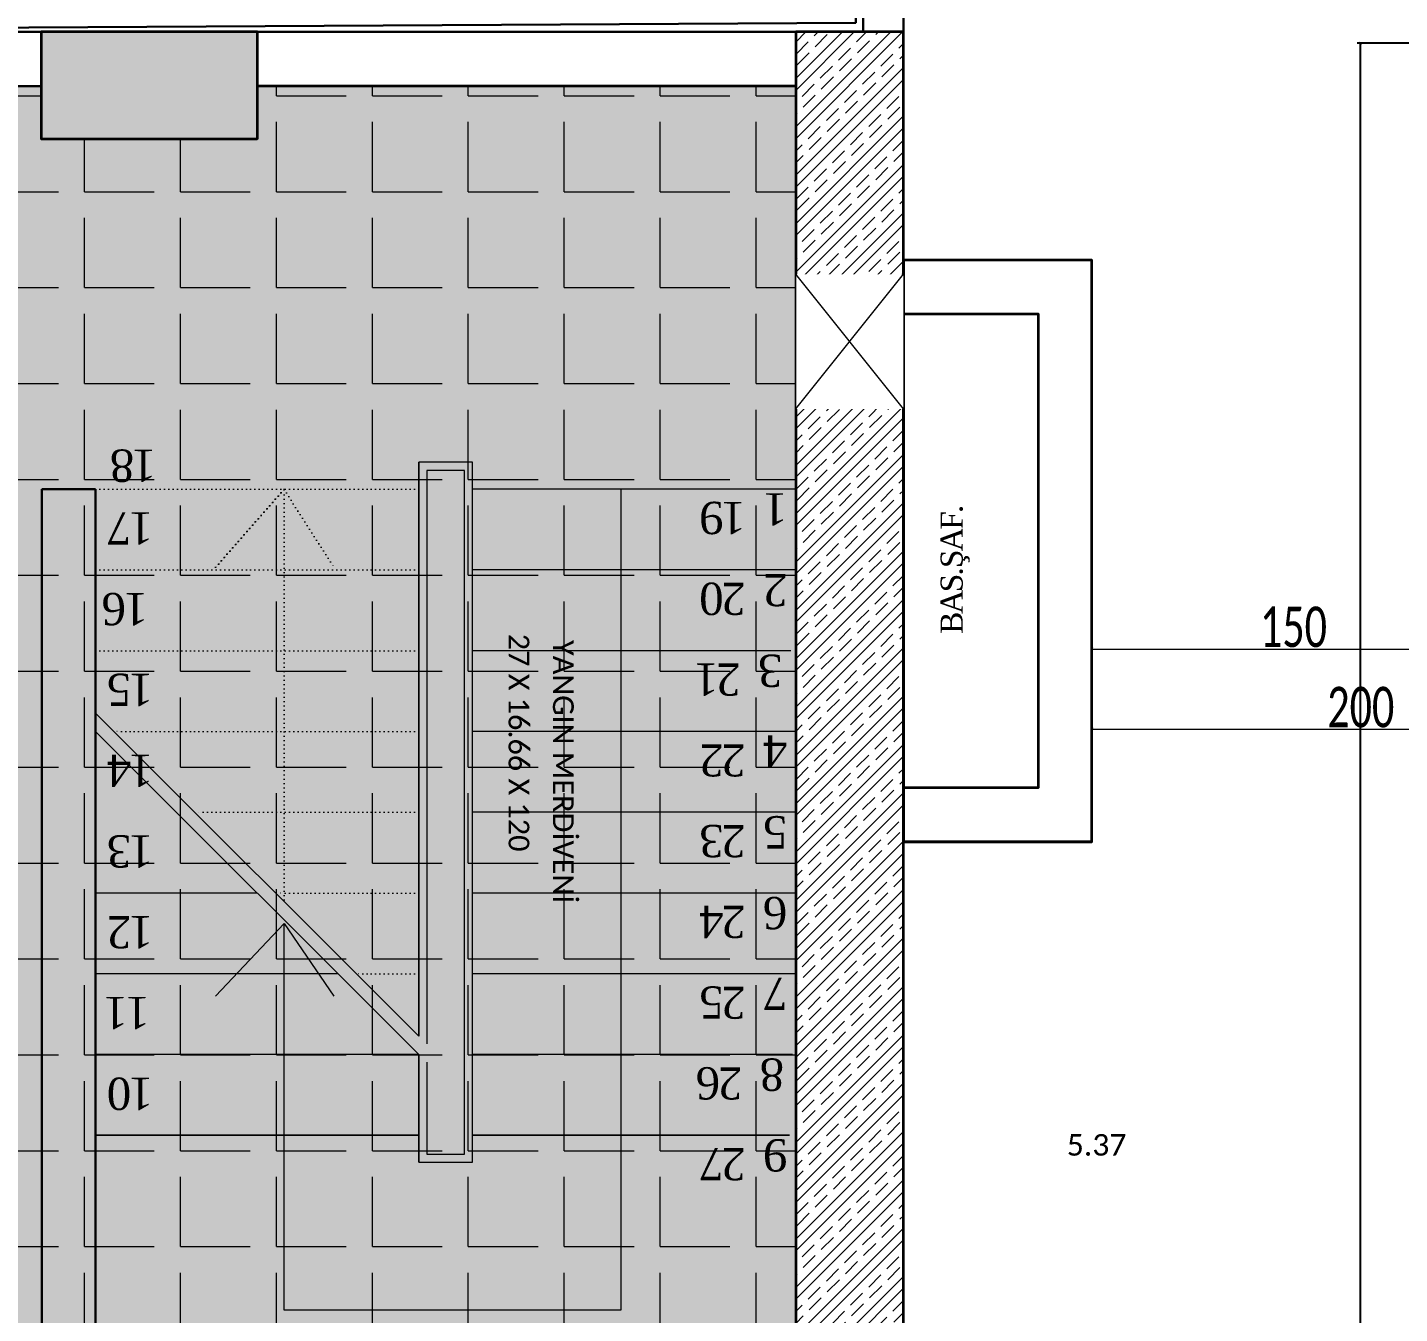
# Model space of a CAD drawing. Header units: millimetres. Extents: x -10496 to -5455, y -188 to 7293.
# Drawn here: x -7520 to -7011, y 3668 to 4146 of the extents above; entities that cross this region are included whole.
import ezdxf

# ---------------------------------------------------------------- set-up
doc = ezdxf.new("R2010")
doc.units = ezdxf.units.MM
doc.linetypes.add('GCAD_ISO07W100', pattern=[3, 0, -3])
doc.linetypes.add('HIDDEN', pattern=[9.525, 6.35, -3.175])
for name, color, linetype, lineweight in [('.', 142, 'Continuous', 15), ('00 ALAN YAZILARI', 163, 'Continuous', 13), ('00 DUVAR', 32, 'Continuous', 35), ('00 KOLON TARARMA', 43, 'Continuous', 13), ('00 TARAMA', 253, 'Continuous', 9), ('00 TEFRİŞ', 252, 'Continuous', 13), ('GJC_duvar', 10, 'Continuous', 30), ('GJC_kolon', 87, 'Continuous', 35), ('GJC_ölçüler', 253, 'Continuous', 5)]:
    doc.layers.add(name, color=color, linetype=linetype, lineweight=lineweight)
for name, color, linetype in [('GJC ALAN', 2, 'Continuous'), ('Kıtc-002 Çizgi', 7, 'Continuous'), ('Kıtc-008 Rakam', 1, 'Continuous')]:
    doc.layers.add(name, color=color, linetype=linetype)
doc.styles.get("Standard").update_dxf_attribs({"font": 'calibri.ttf', "height": 15})
doc.styles.add('Ölçü50', font='calibri.ttf', dxfattribs={"width": 0.7})
doc.dimstyles.new('olcu-10', dxfattribs={"dimtxt": 15, "dimasz": 1, "dimexe": 1.25, "dimexo": 0.625, "dimgap": 0.5, "dimtad": 1, "dimdec": 0, "dimzin": 9, "dimtxsty": 'Ölçü50', "dimblk": 'ARCHTICK', "dimcen": 2, "dimclrd": 256, "dimclre": 256, "dimclrt": 6, "dimazin": 2, "dimtfac": 1, "dimtdec": 0, "dimtix": 1, "dimtmove": 0, "dimatfit": 3, "dimldrblk": 'ARCHTICK', "dimfxl": 1, "dimlwd": -1, "dimarcsym": 0})

# ---------------------------------------------------------------- blocks, each defined once
blk = doc.blocks.new('rölöveteyit')
at = {"layer": '00 KOLON TARARMA'}
h = blk.add_hatch(dxfattribs=at)
h.set_pattern_fill('ANSI33', color=256, scale=2, angle=360, style=0)
h.set_pattern_definition([(45, (80672.845, -64092.454), (-8.980256, 8.980256), []), (45, (80681.825, -64092.454), (-8.980256, 8.980256), [6.35, -3.175])])
h.paths.add_polyline_path([(31667.01, -28165.68), (31587.02, -28165.53), (31587.02, -28125.53), (31667.03, -28125.53)])
h.paths.add_polyline_path([(31667.03, -27625.53), (31587.02, -27625.53), (31587.02, -27585.53), (31667.03, -27585.53)])
h.paths.add_polyline_path([(30667.03, -27625.53), (30587.03, -27625.53), (30587.03, -27585.53), (30667.03, -27585.53)])
h.paths.add_polyline_path([(30667.03, -28165.53), (30587.03, -28165.53), (30587.03, -28125.53), (30667.03, -28125.53)])
h = blk.add_hatch(dxfattribs=at)
h.set_pattern_fill('ANSI33', color=256, scale=2, angle=360, style=0)
h.set_pattern_definition([(45, (87742.679, -116188.146), (-8.9802561, 8.9802561), []), (45, (87751.659, -116188.146), (-8.9802561, 8.9802561), [6.35, -3.175])])
h.paths.add_polyline_path([(31867.04, -27805.68), (31907.04, -27805.68), (31907.04, -27585.68), (31867.04, -27585.68), (31867.04, -27625.68)])
h.paths.add_polyline_path([(31907.04, -27805.68), (31867.04, -27805.68), (31867.04, -28125.68), (31869.88, -28125.68), (31869.88, -28165.68), (31907.04, -28165.68)])
at = {"color": 3}
for p, q in [((31977.03, -27670.42), (31907.04, -27670.42)), ((31977.03, -27886.45), (31977.03, -27670.42)), ((31907.04, -28165.68), (31907.04, -27886.45)), ((31907.04, -27886.45), (31977.03, -27886.45))]:
    blk.add_line(p, q, dxfattribs=at)
at = {"layer": '00 DUVAR'}
for points in [[(31977.03, -27670.42), (31907.04, -27670.42), (31907.04, -27886.45), (31977.03, -27886.45)], [(31957.03, -27866.45), (31907.04, -27866.45), (31907.04, -27690.42), (31957.03, -27690.42)]]:
    blk.add_lwpolyline(points, close=True, dxfattribs=at)
at = {"layer": '00 TARAMA'}
for points in [[(31727.03, -27965.53), (31727.03, -28005.53), (31747.03, -28005.53), (31747.03, -27745.53), (31727.03, -27745.53), (31727.03, -27958.69)], [(31730.03, -27968.33), (31730.03, -28002.53), (31744.03, -28002.53), (31744.03, -27748.53), (31730.03, -27748.53), (31730.03, -27961.49)], [(31727.03, -27958.69), (31607.03, -27838.69)], [(31727.03, -27965.53), (31607.03, -27845.53)]]:
    blk.add_lwpolyline(points, dxfattribs=at)
at = {"layer": '00 TEFRİŞ'}
for points in [[(31727.03, -27958.69), (31727.03, -27745.53)], [(31747.03, -28005.53), (31747.03, -27745.53)], [(31802.03, -27755.53), (31802.03, -28015.53), (31802.03, -28060.53), (31677.03, -28060.53), (31677.03, -27916.86)], [(31867.03, -27755.53), (31747.03, -27755.53)], [(31867.03, -27785.53), (31747.03, -27785.53)], [(31865.15, -27815.53), (31747.03, -27815.53)], [(31867.03, -27845.53), (31747.03, -27845.53)], [(31867.03, -27875.53), (31747.03, -27875.53)], [(31667.03, -27905.53), (31607.03, -27905.53)], [(31867.03, -27905.53), (31747.03, -27905.53)], [(31677.03, -28048.35), (31677.03, -27916.86), (31651.59, -27943.86), (31677.03, -27916.86), (31695.52, -27943.86)], [(31697.03, -27935.53), (31607.03, -27935.53)], [(31867.03, -27935.53), (31747.03, -27935.53)], [(31727.03, -27965.53), (31607.03, -27965.53)], [(31727.03, -28005.53), (31727.03, -27965.53)], [(31865.79, -27965.53), (31747.03, -27965.53)], [(31727.03, -27995.53), (31607.03, -27995.53)], [(31864.73, -27995.53), (31747.03, -27995.53)]]:
    blk.add_lwpolyline(points, dxfattribs=at)
at = {"layer": '00 TEFRİŞ', "linetype": 'GCAD_ISO07W100', "ltscale": 0.5}
for points in [[(31727.03, -27755.53), (31607.03, -27755.53)], [(31677.03, -27908.02), (31677.03, -27755.53), (31651.59, -27784.53), (31677.03, -27755.53), (31695.52, -27784.53)], [(31727.03, -27785.53), (31607.03, -27785.53)], [(31727.03, -27815.53), (31607.03, -27815.53)], [(31727.03, -27845.53), (31614.36, -27845.53)], [(31727.03, -27875.53), (31644.36, -27875.53)], [(31727.03, -27905.53), (31674.36, -27905.53)], [(31727.03, -27935.53), (31704.36, -27935.53)]]:
    blk.add_lwpolyline(points, dxfattribs=at)
at = {"layer": 'GJC_duvar'}
for points in [[(31867.04, -27585.68), (31367.04, -27585.68)], [(31587.05, -27605.79), (31365.52, -27605.79)], [(31867.04, -27605.79), (31667.03, -27605.79)], [(31587.03, -27755.53), (31587.04, -28165.68), (31587.05, -28165.68)], [(31607.03, -27755.53), (31587.03, -27755.53)], [(31607.03, -27755.53), (31607.04, -28125.53)]]:
    blk.add_lwpolyline(points, dxfattribs=at)
at = {"layer": 'GJC_kolon'}
blk.add_lwpolyline([(31667.03, -27625.53), (31587.02, -27625.53), (31587.02, -27585.53), (31667.03, -27585.53)], close=True, dxfattribs=at)
blk.add_lwpolyline([(31667.03, -27625.53), (31587.02, -27625.53), (31587.02, -27585.53), (31667.03, -27585.53)], close=True, dxfattribs=at)
blk.add_lwpolyline([(31907.04, -27805.68), (31907.04, -27585.68), (31867.04, -27585.68), (31867.04, -27625.68), (31867.04, -27625.68), (31867.04, -28125.68), (31867.04, -28125.68), (31867.04, -28165.68), (31907.04, -28165.68), (31907.04, -27805.68)], dxfattribs=at)
at = {"layer": '00 ALAN YAZILARI'}
for s, p in [('27 X 16.66 X 120', (31760.42, -27809.22)), ('YANGIN MERDİVENİ', (31776.9, -27811.56))]:
    blk.add_text(s, height=7.68, rotation=270, dxfattribs=at).set_placement(p)
at = {"layer": '00 ALAN YAZILARI', "attachment_point": 3}
for s, insert, char_height, width, rotation in [('\\pxt0.0556;{\\fTimes New Roman|b0|i0|c162|p18;\\T0.9;18}', (31613.22, -27752.81), 12, 854.9921, 180), ('\\pxt0.0556;{\\fTimes New Roman|b0|i0|c162|p18;\\T0.9;1}', (31855.79, -27769.01), 12, 854.9921, 180), ('\\pxt0.0556;{\\fTimes New Roman|b0|i0|c162|p18;\\T0.9;19}', (31832.09, -27772.25), 12, 854.9921, 180), ('{\\fTimes New Roman|b0|i0|c162|p18;\\T0.9;BAS.ŞAF.}', (31920.82, -27761.62), 8.192, 67.4872, 90), ('\\pxt0.0556;{\\fTimes New Roman|b0|i0|c162|p18;\\T0.9;17}', (31612.1, -27776.09), 12, 854.9921, 180), ('\\pxt0.0556;{\\fTimes New Roman|b0|i0|c162|p18;\\T0.9;2}', (31855.79, -27799.01), 12, 854.9921, 180), ('\\pxt0.0556;{\\fTimes New Roman|b0|i0|c162|p18;\\T0.9;20}', (31832.09, -27802.25), 12, 854.9921, 180), ('\\pxt0.0556;{\\fTimes New Roman|b0|i0|c162|p18;\\T0.9;16}', (31610.23, -27806.09), 12, 854.9921, 180), ('\\pxt0.0556;{\\fTimes New Roman|b0|i0|c162|p18;\\T0.9;3}', (31853.91, -27829.01), 12, 854.9921, 180), ('\\pxt0.0556;{\\fTimes New Roman|b0|i0|c162|p18;\\T0.9;15}', (31612.1, -27836.09), 12, 854.9921, 180), ('\\pxt0.0556;{\\fTimes New Roman|b0|i0|c162|p18;\\T0.9;21}', (31830.21, -27832.25), 12, 854.9921, 180), ('\\pxt0.0556;{\\fTimes New Roman|b0|i0|c162|p18;\\T0.9;4}', (31855.79, -27859.01), 12, 854.9921, 180), ('\\pxt0.0556;{\\fTimes New Roman|b0|i0|c162|p18;\\T0.9;14}', (31612.1, -27866.09), 12, 854.9921, 180), ('\\pxt0.0556;{\\fTimes New Roman|b0|i0|c162|p18;\\T0.9;22}', (31832.09, -27862.25), 12, 854.9921, 180), ('\\pxt0.0556;{\\fTimes New Roman|b0|i0|c162|p18;\\T0.9;5}', (31855.79, -27889.01), 12, 854.9921, 180), ('\\pxt0.0556;{\\fTimes New Roman|b0|i0|c162|p18;\\T0.9;13}', (31612.1, -27896.09), 12, 854.9921, 180), ('{\\fTimes New Roman|b0|i0|c162|p18;\\T0.9;23}', (31832.09, -27892.25), 12, 854.9921, 180), ('\\pxt0.0556;{\\fTimes New Roman|b0|i0|c162|p18;\\T0.9;24}', (31832.09, -27922.25), 12, 854.9921, 180), ('\\pxt0.0556;{\\fTimes New Roman|b0|i0|c162|p18;\\T0.9;6}', (31855.79, -27919.01), 12, 854.9921, 180), ('\\pxt0.0556;{\\fTimes New Roman|b0|i0|c162|p18;\\T0.9;12}', (31612.1, -27926.09), 12, 854.9921, 180), ('\\pxt0.0556;{\\fTimes New Roman|b0|i0|c162|p18;\\T0.9;25}', (31832.09, -27952.25), 12, 854.9921, 180), ('\\pxt0.0556;{\\fTimes New Roman|b0|i0|c162|p18;\\T0.9;7}', (31855.79, -27949.01), 12, 854.9921, 180), ('\\pxt0.0556;{\\fTimes New Roman|b0|i0|c162|p18;\\T0.9;11}', (31610.86, -27956.09), 12, 854.9921, 180), ('\\pxt0.0556,2;{\\fTimes New Roman|b0|i0|c162|p18;\\T0.9;26}', (31830.85, -27982.25), 12, 854.9921, 180), ('\\pxt0.0556;{\\fTimes New Roman|b0|i0|c162|p18;\\T0.9;8}', (31854.54, -27979.01), 12, 854.9921, 180), ('\\pxt0.0556;{\\fTimes New Roman|b0|i0|c162|p18;\\T0.9;10}', (31612.12, -27986.09), 12, 854.9921, 180), ('\\pxt0.0556;{\\fTimes New Roman|b0|i0|c162|p18;\\T0.9;9}', (31855.8, -28009.01), 12, 854.9921, 180), ('\\pxt0.0556;{\\fTimes New Roman|b0|i0|c162|p18;\\T0.9;27}', (31832.1, -28012.25), 12, 854.9921, 180)]:
    blk.add_mtext(s, dxfattribs=dict(at, insert=insert, char_height=char_height, width=width, rotation=rotation))
blk.add_wipeout([(31867.04, -27725.68), (31907.04, -27725.68), (31907.04, -27675.68), (31867.04, -27675.68)])
at = {"layer": '.'}
h = blk.add_hatch(color=1, dxfattribs=at)
h.dxf.hatch_style = 1
edge = h.paths.add_edge_path()
edge.add_line((30397.04, -28775.81), (30397.04, -29355.68))
edge.add_line((30397.04, -29355.68), (31597.05, -29355.68))
edge.add_line((31597.05, -29355.68), (31587.02, -28125.53))
edge.add_line((31587.02, -28125.53), (31667.03, -28125.53))
edge.add_line((31667.03, -28125.53), (31667.03, -28145.53))
edge.add_line((31667.03, -28145.53), (31867.04, -28145.68))
edge.add_line((31867.04, -28145.68), (31867.04, -27605.68))
edge.add_line((31867.04, -27605.68), (31667.03, -27605.53))
edge.add_line((31667.03, -27605.53), (31667.03, -27625.53))
edge.add_line((31667.03, -27625.53), (31587.05, -27625.53))
edge.add_line((31587.05, -27625.53), (31587.05, -27605.79))
edge.add_line((31587.05, -27605.79), (31367.05, -27605.79))
edge.add_line((31367.05, -27605.79), (30667.03, -27605.53))
edge.add_line((30667.03, -27605.53), (30667.03, -27625.53))
edge.add_line((30667.03, -27625.53), (30587.03, -27625.53))
edge.add_line((30587.03, -27625.53), (30587.03, -27605.68))
edge.add_line((30587.03, -27605.68), (30387.04, -27605.68))
edge.add_line((30387.04, -27605.68), (30387.04, -28165.53))
edge.add_line((30387.04, -28165.53), (30367.05, -28165.68))
edge.add_line((30367.05, -28165.68), (30366.95, -28345.53))
edge.add_line((30366.95, -28345.53), (30527.04, -28345.61))
edge.add_line((30527.04, -28345.61), (30527.05, -28345.65))
edge.add_line((30527.05, -28345.65), (30666.95, -28345.64))
edge.add_line((30666.95, -28345.64), (30667.15, -28715.53))
edge.add_line((30667.15, -28715.53), (30427, -28715.66))
edge.add_line((30427, -28715.66), (30427, -28775.81))
edge.add_line((30427, -28775.81), (30397.04, -28775.81))
at = {"color": 7, "true_color": 0xffffff}
for points in [[(31597.05, -29355.68), (31587.02, -28125.53), (31667.03, -28125.53), (31667.03, -28145.53), (31867.04, -28145.68), (31867.04, -27605.68), (31667.03, -27605.53), (31667.03, -27625.53), (31587.05, -27625.53), (31587.05, -27605.79), (31367.05, -27605.79), (30667.03, -27605.53), (30667.03, -27625.53), (30587.03, -27625.53), (30587.03, -27605.68), (30387.04, -27605.68), (30387.04, -28165.53), (30367.05, -28165.68), (30366.95, -28345.53), (30527.04, -28345.61), (30527.05, -28345.65), (30666.95, -28345.64), (30667.15, -28715.53)], [(31597.05, -29355.68), (31587.02, -28125.53), (31667.03, -28125.53), (31667.03, -28145.68), (31867.04, -28145.68), (31867.04, -27605.68), (31667.03, -27605.53), (31667.03, -27625.53), (31587.05, -27625.53), (31587.05, -27605.79), (31367.05, -27605.79), (30667.03, -27605.53), (30667.03, -27625.53), (30587.03, -27625.53), (30587.03, -27605.68), (30387.04, -27605.68), (30387.04, -28165.53), (30367.05, -28165.68), (30366.95, -28345.53), (30527.04, -28345.61), (30527.05, -28345.65), (30666.95, -28345.64), (30667.15, -28715.53)]]:
    blk.add_lwpolyline(points, dxfattribs=at)
at = {"layer": '00 TEFRİŞ', "linetype": 'HIDDEN', "ltscale": 20}
for points in [[(31907.04, -27725.68), (31867.04, -27675.68)], [(31867.04, -27725.68), (31907.04, -27675.68)]]:
    blk.add_lwpolyline(points, dxfattribs=at)
blk = doc.blocks.new('_ArchTick')
at = {"layer": 'Kıtc-002 Çizgi', "color": 0, "const_width": 0.15}
blk.add_lwpolyline([(-0.5, -0.5), (0.5, 0.5)], dxfattribs=at)
blk = doc.blocks.new('*D146')
at = {"layer": 'Defpoints', "color": 0, "lineweight": 30, "transparency": 16777216}
for p in [(-18733.35, 4155.72), (-18533.69, 4155.72), (-18533.69, 4146.52)]:
    blk.add_point(p, dxfattribs=at)
at = {"layer": 'GJC_ölçüler', "lineweight": -2, "transparency": 16777216}
for p, q in [((-18733.35, 4155.09), (-18733.35, 4145.27)), ((-18533.69, 4155.09), (-18533.69, 4145.27))]:
    blk.add_line(p, q, dxfattribs=at)
at = {"layer": 'GJC_ölçüler', "transparency": 16777216}
blk.add_line((-18733.35, 4146.52), (-18533.69, 4146.52), dxfattribs=at)
at = {"layer": 'GJC_ölçüler', "transparency": 16777216, "rotation": 180}
blk.add_blockref('_ArchTick', (-18733.35, 4146.52), dxfattribs=at)
at = {"layer": 'GJC_ölçüler', "transparency": 16777216}
blk.add_blockref('_ArchTick', (-18533.69, 4146.52), dxfattribs=at)
at = {"layer": 'GJC_ölçüler', "color": 6, "lineweight": 30, "transparency": 16777216, "insert": (-18633.52, 4154.71), "char_height": 15, "attachment_point": 5, "style": 'Ölçü50'}
blk.add_mtext('200', dxfattribs=at)
blk = doc.blocks.new('*D136')
at = {"layer": 'Defpoints', "color": 0, "lineweight": 30, "transparency": 16777216}
for p in [(-7124.89, 3920.55), (-6975.23, 3920.55), (-6975.23, 3915.07)]:
    blk.add_point(p, dxfattribs=at)
at = {"layer": 'GJC_ölçüler', "lineweight": -2, "transparency": 16777216}
for p, q in [((-7124.89, 3919.92), (-7124.89, 3913.82)), ((-6975.23, 3919.92), (-6975.23, 3913.82))]:
    blk.add_line(p, q, dxfattribs=at)
at = {"layer": 'GJC_ölçüler', "transparency": 16777216}
blk.add_line((-7124.89, 3915.07), (-6975.23, 3915.07), dxfattribs=at)
at = {"layer": 'GJC_ölçüler', "transparency": 16777216, "rotation": 180}
blk.add_blockref('_ArchTick', (-7124.89, 3915.07), dxfattribs=at)
at = {"layer": 'GJC_ölçüler', "transparency": 16777216}
blk.add_blockref('_ArchTick', (-6975.23, 3915.07), dxfattribs=at)
at = {"layer": 'GJC_ölçüler', "color": 6, "lineweight": 30, "transparency": 16777216, "insert": (-7050.06, 3923.25), "char_height": 15, "attachment_point": 5, "style": 'Ölçü50'}
blk.add_mtext('150', dxfattribs=at)
blk = doc.blocks.new('new ytong')
at = {"layer": '00 TEFRİŞ', "color": 8}
blk.add_lwpolyline([(-18803.34, 4405.56), (-18803.34, 4935.56)], dxfattribs=at)
at = {"layer": 'GJC_duvar'}
blk.add_lwpolyline([(-18803.34, 4934.06), (-18803.34, 4405.56), (-18818.34, 4405.56), (-18818.34, 4934.06)], close=True, dxfattribs=at)
at = {"layer": 'GJC_ölçüler', "color": 51, "lineweight": 30, "true_color": 0xf8f6b0}
dim = blk.add_linear_dim(base=(-18533.69, 4146.52), p1=(-18733.35, 4155.72), p2=(-18533.69, 4155.72), dimstyle='olcu-10', dxfattribs=at)
dim.commit()
dim.dimension.update_dxf_attribs({"geometry": '*D146', "text_midpoint": (-18633.52, 4154.71)})

msp = doc.modelspace()

# ---------------------------------------------------------------- hatches: boundary and pattern name
at = {"layer": '00 KOLON TARARMA'}
h = msp.add_hatch(dxfattribs=at)
h.set_pattern_fill('ANSI33', color=256, scale=2, angle=360, style=0)
h.set_pattern_definition([(45, (41570.921, -32362.48), (-8.980256, 8.980256), []), (45, (41579.902, -32362.48), (-8.980256, 8.980256), [6.35, -3.175])])
h.paths.add_polyline_path([(-7434.91, 3564.3), (-7514.91, 3564.45), (-7514.91, 3604.45), (-7434.9, 3604.45)])
h.paths.add_polyline_path([(-7434.9, 4104.45), (-7514.91, 4104.45), (-7514.91, 4144.45), (-7434.9, 4144.45)])
h.paths.add_polyline_path([(-8434.89, 4104.45), (-8514.9, 4104.45), (-8514.9, 4144.45), (-8434.89, 4144.45)])
h.paths.add_polyline_path([(-8434.89, 3564.45), (-8514.9, 3564.45), (-8514.9, 3604.45), (-8434.89, 3604.45)])
h = msp.add_hatch(dxfattribs=at)
h.set_pattern_fill('ANSI33', color=256, scale=2, angle=360, style=0)
h.set_pattern_definition([(45, (48640.755, -84458.172), (-8.9802561, 8.9802561), []), (45, (48649.736, -84458.172), (-8.9802561, 8.9802561), [6.35, -3.175])])
h.paths.add_polyline_path([(-7234.88, 3924.3), (-7194.88, 3924.3), (-7194.88, 4144.3), (-7234.88, 4144.3), (-7234.88, 4104.3)])
h.paths.add_polyline_path([(-7194.88, 3924.3), (-7234.88, 3924.3), (-7234.88, 3604.3), (-7232.04, 3604.3), (-7232.04, 3564.3), (-7194.88, 3564.3)])

# ---------------------------------------------------------------- linework, layer by layer
at = {"color": 3}
for p, q in [((-7124.89, 4059.56), (-7194.88, 4059.56)), ((-7124.89, 3843.53), (-7124.89, 4059.56)), ((-7194.88, 3564.3), (-7194.88, 3843.53)), ((-7194.88, 3843.53), (-7124.89, 3843.53))]:
    msp.add_line(p, q, dxfattribs=at)
msp.add_lwpolyline([(-7274.88, 4144.3), (-7804.93, 4144.3), (-7804.93, 4214.3)])
at = {"color": 7, "true_color": 0xffffff}
for points in [[(-7434.9, 4124.45), (-7434.9, 4104.45), (-7514.88, 4104.45), (-7514.88, 4124.18), (-7734.88, 4124.18), (-8434.89, 4124.45), (-8434.89, 4104.45), (-8514.9, 4104.45), (-8514.9, 4124.3), (-8714.88, 4124.3), (-8714.88, 3564.45), (-8734.88, 3564.3)], [(-7234.88, 4124.3), (-7434.9, 4124.45)]]:
    msp.add_lwpolyline(points, dxfattribs=at)
at = {"layer": '00 DUVAR'}
msp.add_lwpolyline([(-7124.89, 4059.56), (-7194.88, 4059.56), (-7194.88, 3843.53), (-7124.89, 3843.53)], close=True, dxfattribs=at)
msp.add_lwpolyline([(-7194.88, 4039.56), (-7144.89, 4039.56), (-7144.89, 3863.53), (-7194.88, 3863.53)], dxfattribs=at)
at = {"layer": '00 TARAMA'}
for points in [[(-7374.89, 3764.45), (-7374.89, 3724.45), (-7354.89, 3724.45), (-7354.89, 3984.45), (-7374.89, 3984.45), (-7374.89, 3771.29)], [(-7371.89, 3761.65), (-7371.89, 3727.45), (-7357.89, 3727.45), (-7357.89, 3981.45), (-7371.89, 3981.45), (-7371.89, 3768.49)], [(-7374.89, 3771.29), (-7494.89, 3891.29)], [(-7374.89, 3764.45), (-7494.89, 3884.45)]]:
    msp.add_lwpolyline(points, dxfattribs=at)
at = {"layer": '00 TEFRİŞ'}
for points in [[(-7374.89, 3771.29), (-7374.89, 3984.45)], [(-7354.89, 3724.45), (-7354.89, 3984.45)], [(-7299.89, 3974.45), (-7299.89, 3669.45), (-7424.89, 3669.45), (-7424.89, 3813.11)], [(-7234.89, 3974.45), (-7354.89, 3974.45)], [(-7234.89, 3944.45), (-7354.89, 3944.45)], [(-7236.77, 3914.45), (-7354.89, 3914.45)], [(-7234.89, 3884.45), (-7354.89, 3884.45)], [(-7234.89, 3854.45), (-7354.89, 3854.45)], [(-7434.89, 3824.45), (-7494.89, 3824.45)], [(-7234.89, 3824.45), (-7354.89, 3824.45)], [(-7450.33, 3786.11), (-7424.89, 3813.11), (-7406.4, 3786.11)], [(-7404.89, 3794.45), (-7494.89, 3794.45)], [(-7234.89, 3794.45), (-7354.89, 3794.45)], [(-7374.89, 3764.45), (-7494.89, 3764.45)], [(-7374.89, 3724.45), (-7374.89, 3764.45)], [(-7236.14, 3764.45), (-7354.89, 3764.45)], [(-7374.89, 3734.45), (-7494.89, 3734.45)], [(-7237.2, 3734.45), (-7354.89, 3734.45)]]:
    msp.add_lwpolyline(points, dxfattribs=at)
at = {"layer": '00 TEFRİŞ', "linetype": 'GCAD_ISO07W100', "ltscale": 0.5}
for points in [[(-7374.89, 3974.45), (-7494.89, 3974.45)], [(-7450.33, 3945.45), (-7424.89, 3974.45), (-7406.4, 3945.45)], [(-7424.89, 3821.95), (-7424.89, 3974.45)], [(-7374.89, 3944.45), (-7494.89, 3944.45)], [(-7374.89, 3914.45), (-7494.89, 3914.45)], [(-7374.89, 3884.45), (-7487.57, 3884.45)], [(-7374.89, 3854.45), (-7457.57, 3854.45)], [(-7374.89, 3824.45), (-7427.57, 3824.45)], [(-7374.89, 3794.45), (-7397.57, 3794.45)]]:
    msp.add_lwpolyline(points, dxfattribs=at)
at = {"layer": 'GJC_duvar'}
for points in [[(-7234.88, 4144.3), (-7734.88, 4144.3)], [(-7514.88, 4124.18), (-7736.41, 4124.18)], [(-7234.88, 4124.18), (-7434.9, 4124.18)], [(-7514.89, 3974.45), (-7514.88, 3564.3), (-7514.88, 3564.3)], [(-7494.89, 3974.45), (-7514.89, 3974.45)], [(-7494.89, 3974.45), (-7494.88, 3604.45)]]:
    msp.add_lwpolyline(points, dxfattribs=at)
at = {"layer": 'GJC_kolon'}
msp.add_lwpolyline([(-7434.9, 4104.45), (-7514.91, 4104.45), (-7514.91, 4144.45), (-7434.9, 4144.45)], close=True, dxfattribs=at)
msp.add_lwpolyline([(-7194.88, 4144.3), (-7234.88, 4144.3), (-7234.88, 3564.3), (-7194.88, 3564.3), (-7194.88, 4144.3)], dxfattribs=at)

# ---------------------------------------------------------------- texts
at = {"layer": '00 ALAN YAZILARI'}
for s, p in [('27 X 16.66 X 120', (-7341.51, 3920.75)), ('YANGIN MERDİVENİ', (-7325.03, 3918.41))]:
    msp.add_text(s, height=7.68, rotation=270, dxfattribs=at).set_placement(p)
at = {"layer": '00 ALAN YAZILARI', "attachment_point": 3}
for s, insert, char_height, width, rotation in [('\\pxt0.0556;{\\fTimes New Roman|b0|i0|c162|p18;\\T0.9;18}', (-7488.7, 3977.16), 12, 854.9921, 180), ('\\pxt0.0556;{\\fTimes New Roman|b0|i0|c162|p18;\\T0.9;19}', (-7269.83, 3957.72), 12, 854.9921, 180), ('\\pxt0.0556;{\\fTimes New Roman|b0|i0|c162|p18;\\T0.9;1}', (-7246.14, 3960.96), 12, 854.9921, 180), ('\\pxt0.0556;{\\fTimes New Roman|b0|i0|c162|p18;\\T0.9;17}', (-7489.82, 3953.88), 12, 854.9921, 180), ('{\\fTimes New Roman|b0|i0|c162|p18;\\T0.9;BAS.ŞAF.}', (-7181.1, 3968.36), 8.192, 67.4872, 90), ('\\pxt0.0556;{\\fTimes New Roman|b0|i0|c162|p18;\\T0.9;20}', (-7269.83, 3927.72), 12, 854.9921, 180), ('\\pxt0.0556;{\\fTimes New Roman|b0|i0|c162|p18;\\T0.9;2}', (-7246.14, 3930.96), 12, 854.9921, 180), ('\\pxt0.0556;{\\fTimes New Roman|b0|i0|c162|p18;\\T0.9;16}', (-7491.7, 3923.88), 12, 854.9921, 180), ('\\pxt0.0556;{\\fTimes New Roman|b0|i0|c162|p18;\\T0.9;3}', (-7248.02, 3900.96), 12, 854.9921, 180), ('\\pxt0.0556;{\\fTimes New Roman|b0|i0|c162|p18;\\T0.9;21}', (-7271.71, 3897.72), 12, 854.9921, 180), ('\\pxt0.0556;{\\fTimes New Roman|b0|i0|c162|p18;\\T0.9;15}', (-7489.82, 3893.88), 12, 854.9921, 180), ('\\pxt0.0556;{\\fTimes New Roman|b0|i0|c162|p18;\\T0.9;4}', (-7246.14, 3870.96), 12, 854.9921, 180), ('\\pxt0.0556;{\\fTimes New Roman|b0|i0|c162|p18;\\T0.9;22}', (-7269.83, 3867.72), 12, 854.9921, 180), ('\\pxt0.0556;{\\fTimes New Roman|b0|i0|c162|p18;\\T0.9;14}', (-7489.82, 3863.88), 12, 854.9921, 180), ('\\pxt0.0556;{\\fTimes New Roman|b0|i0|c162|p18;\\T0.9;5}', (-7246.14, 3840.96), 12, 854.9921, 180), ('{\\fTimes New Roman|b0|i0|c162|p18;\\T0.9;23}', (-7269.83, 3837.72), 12, 854.9921, 180), ('\\pxt0.0556;{\\fTimes New Roman|b0|i0|c162|p18;\\T0.9;13}', (-7489.82, 3833.88), 12, 854.9921, 180), ('\\pxt0.0556;{\\fTimes New Roman|b0|i0|c162|p18;\\T0.9;6}', (-7246.14, 3810.96), 12, 854.9921, 180), ('\\pxt0.0556;{\\fTimes New Roman|b0|i0|c162|p18;\\T0.9;24}', (-7269.83, 3807.72), 12, 854.9921, 180), ('\\pxt0.0556;{\\fTimes New Roman|b0|i0|c162|p18;\\T0.9;12}', (-7489.82, 3803.88), 12, 854.9921, 180), ('\\pxt0.0556;{\\fTimes New Roman|b0|i0|c162|p18;\\T0.9;7}', (-7246.14, 3780.96), 12, 854.9921, 180), ('\\pxt0.0556;{\\fTimes New Roman|b0|i0|c162|p18;\\T0.9;11}', (-7491.06, 3773.88), 12, 854.9921, 180), ('\\pxt0.0556;{\\fTimes New Roman|b0|i0|c162|p18;\\T0.9;25}', (-7269.83, 3777.72), 12, 854.9921, 180), ('\\pxt0.0556;{\\fTimes New Roman|b0|i0|c162|p18;\\T0.9;8}', (-7247.38, 3750.96), 12, 854.9921, 180), ('\\pxt0.0556;{\\fTimes New Roman|b0|i0|c162|p18;\\T0.9;10}', (-7489.81, 3743.88), 12, 854.9921, 180), ('\\pxt0.0556,2;{\\fTimes New Roman|b0|i0|c162|p18;\\T0.9;26}', (-7271.07, 3747.72), 12, 854.9921, 180), ('\\pxt0.0556;{\\fTimes New Roman|b0|i0|c162|p18;\\T0.9;27}', (-7269.82, 3717.72), 12, 854.9921, 180), ('\\pxt0.0556;{\\fTimes New Roman|b0|i0|c162|p18;\\T0.9;9}', (-7246.13, 3720.96), 12, 854.9921, 180)]:
    msp.add_mtext(s, dxfattribs=dict(at, insert=insert, char_height=char_height, width=width, rotation=rotation))
at = {"layer": 'Kıtc-008 Rakam', "color": 1}
msp.add_text('5.37', height=8, dxfattribs=at).set_placement((-7134.23, 3726.9))

# ---------------------------------------------------------------- next in the draw order: wipeouts: each hides what was drawn before it
msp.add_wipeout([(-7234.88, 4004.3), (-7194.88, 4004.3), (-7194.88, 4054.3), (-7234.88, 4054.3)])

# ---------------------------------------------------------------- next in the draw order: hatches: boundary and pattern name
at = {"layer": '.', "true_color": 0x636466}
h = msp.add_hatch(dxfattribs=at)
h.set_pattern_fill('ANGLE', color=251, scale=5.1)
h.set_pattern_definition([(0, (-89361.798, -2434.176), (0, 35.6235), [25.908, -9.7155]), (90, (-89361.798, -2434.176), (-35.6235, 2e-15), [25.908, -9.7155])])
edge = h.paths.add_edge_path()
edge.add_line((-8704.88, 2954.16), (-8704.88, 2374.3))
edge.add_line((-8704.88, 2374.3), (-7504.88, 2374.3))
edge.add_line((-7504.88, 2374.3), (-7514.91, 3604.45))
edge.add_line((-7514.91, 3604.45), (-7434.9, 3604.45))
edge.add_line((-7434.9, 3604.45), (-7434.9, 3584.45))
edge.add_line((-7434.9, 3584.45), (-7234.88, 3584.3))
edge.add_line((-7234.88, 3584.3), (-7234.88, 4124.3))
edge.add_line((-7234.88, 4124.3), (-7434.9, 4124.45))
edge.add_line((-7434.9, 4124.45), (-7434.9, 4104.45))
edge.add_line((-7434.9, 4104.45), (-7514.88, 4104.45))
edge.add_line((-7514.88, 4104.45), (-7514.88, 4124.18))
edge.add_line((-7514.88, 4124.18), (-7734.88, 4124.18))
edge.add_line((-7734.88, 4124.18), (-8434.89, 4124.45))
edge.add_line((-8434.89, 4124.45), (-8434.89, 4104.45))
edge.add_line((-8434.89, 4104.45), (-8514.9, 4104.45))
edge.add_line((-8514.9, 4104.45), (-8514.9, 4124.3))
edge.add_line((-8514.9, 4124.3), (-8714.88, 4124.3))
edge.add_line((-8714.88, 4124.3), (-8714.88, 3564.45))
edge.add_line((-8714.88, 3564.45), (-8734.88, 3564.3))
edge.add_line((-8734.88, 3564.3), (-8734.97, 3384.45))
edge.add_line((-8734.97, 3384.45), (-8574.88, 3384.36))
edge.add_line((-8574.88, 3384.36), (-8574.87, 3384.33))
edge.add_line((-8574.87, 3384.33), (-8434.97, 3384.33))
edge.add_line((-8434.97, 3384.33), (-8434.77, 3014.45))
edge.add_line((-8434.77, 3014.45), (-8674.92, 3014.32))
edge.add_line((-8674.92, 3014.32), (-8674.92, 2954.16))
edge.add_line((-8674.92, 2954.16), (-8704.88, 2954.16))

# ---------------------------------------------------------------- next in the draw order: linework, layer by layer
at = {"color": 7, "true_color": 0xffffff}
msp.add_lwpolyline([(-8704.88, 2374.3), (-7504.88, 2374.3), (-7514.91, 3604.45), (-7434.9, 3604.45), (-7434.9, 3584.3), (-7234.88, 3584.3), (-7234.88, 4124.3)], dxfattribs=at)
at = {"layer": '00 TEFRİŞ', "linetype": 'HIDDEN', "ltscale": 20}
for points in [[(-7194.88, 4004.3), (-7234.88, 4054.3)], [(-7234.88, 4004.3), (-7194.88, 4054.3)]]:
    msp.add_lwpolyline(points, dxfattribs=at)

# ---------------------------------------------------------------- next in the draw order: block references
at = {"layer": 'GJC_ölçüler'}
msp.add_blockref('rölöveteyit', (-39101.92, 31729.97), dxfattribs=at)

# ---------------------------------------------------------------- next in the draw order: dimensions: what is measured, and where the dimension line sits
msp.add_linear_dim(base=(-7025.21, 4140.1), p1=(-6997.23, 2968.98), p2=(-6997.23, 4140.1), angle=90, dimstyle='olcu-10', dxfattribs=at).render()

# ---------------------------------------------------------------- next in the draw order: block references
at = {"layer": 'GJC_duvar', "color": 41, "true_color": 0xf4ee51}
msp.add_blockref('new ytong', (11608.46, -261.26), dxfattribs=at)

# ---------------------------------------------------------------- next in the draw order: linework, layer by layer
at = {"layer": 'GJC ALAN', "color": 40, "lineweight": 30, "true_color": 0xf8d731}
msp.add_lwpolyline([(-6925.23, 2968.98), (-7194.93, 2969.03), (-7194.88, 3843.53), (-7124.89, 3843.53), (-7124.89, 4059.56), (-7194.88, 4059.56), (-7194.88, 4672.8), (-7188.88, 4672.8), (-7188.88, 4744.8), (-7260.88, 4744.81), (-7260.88, 4734.3), (-7982.9, 4734.3), (-7982.89, 4744.3), (-8054.89, 4744.3), (-8054.89, 4734.3), (-8681.89, 4734.3), (-8681.89, 4744.3), (-8753.88, 4744.31), (-8753.88, 4954.39)], dxfattribs=at)
msp.add_lwpolyline([(-7260.88, 4719.3), (-7804.93, 4719.3), (-7804.93, 4144.3), (-7212.6, 4147.72), (-7212.6, 4672.8), (-7260.88, 4672.8)], close=True, dxfattribs=at)

# ---------------------------------------------------------------- next in the draw order: dimensions: what is measured, and where the dimension line sits
at = {"layer": 'GJC_ölçüler', "color": 51, "lineweight": 30, "true_color": 0xf8f6b0}
dim = msp.add_linear_dim(base=(-6975.23, 3915.07), p1=(-7124.89, 3920.55), p2=(-6975.23, 3920.55), dimstyle='olcu-10', dxfattribs=at)
dim.commit()
dim.dimension.update_dxf_attribs({"geometry": '*D136', "text_midpoint": (-7050.06, 3923.25)})

doc.saveas('drawing.dxf')
